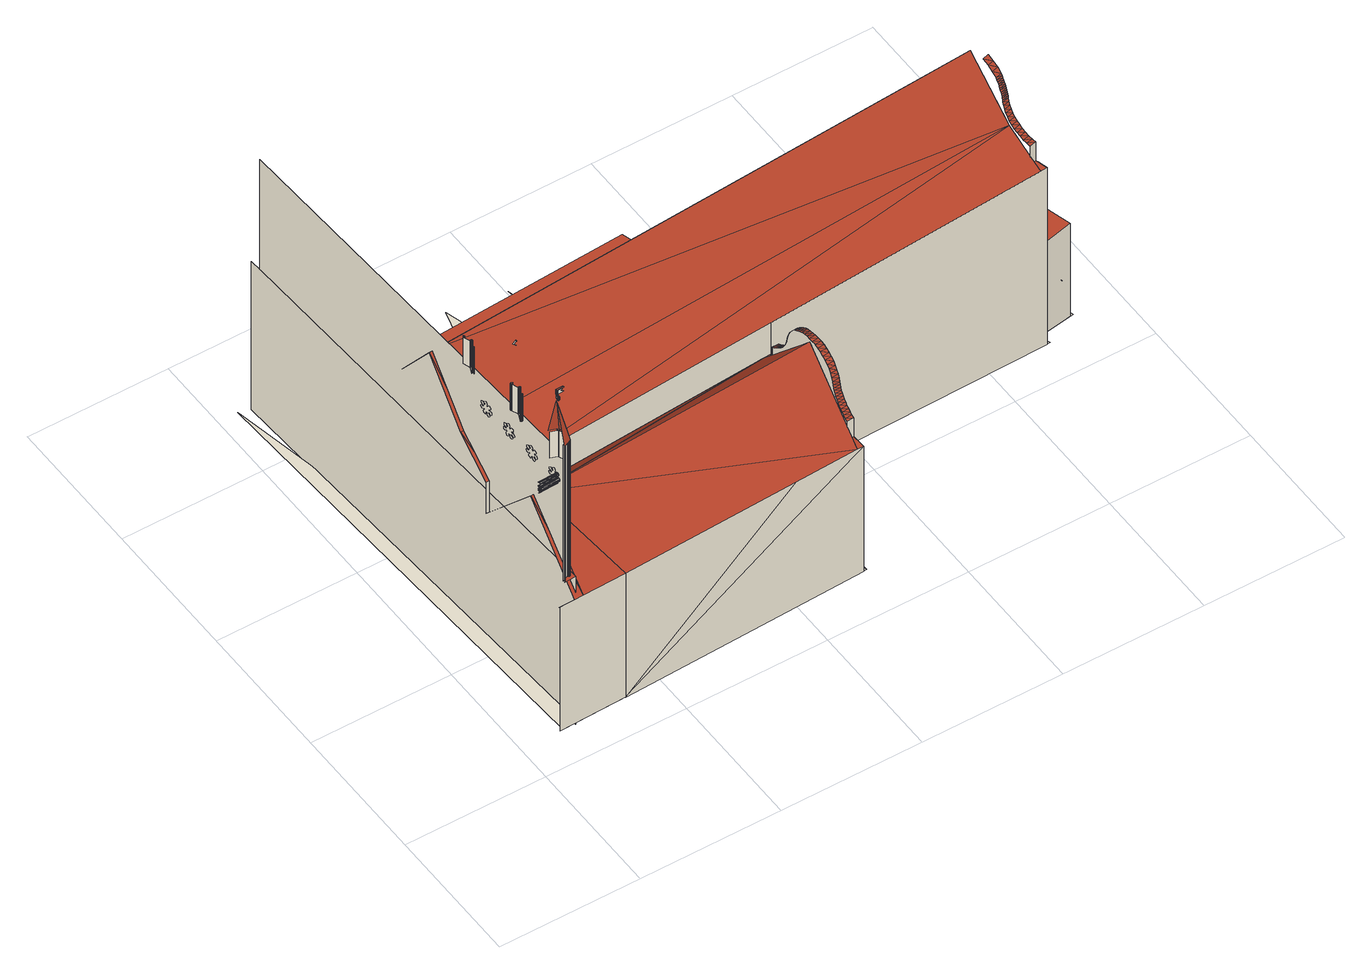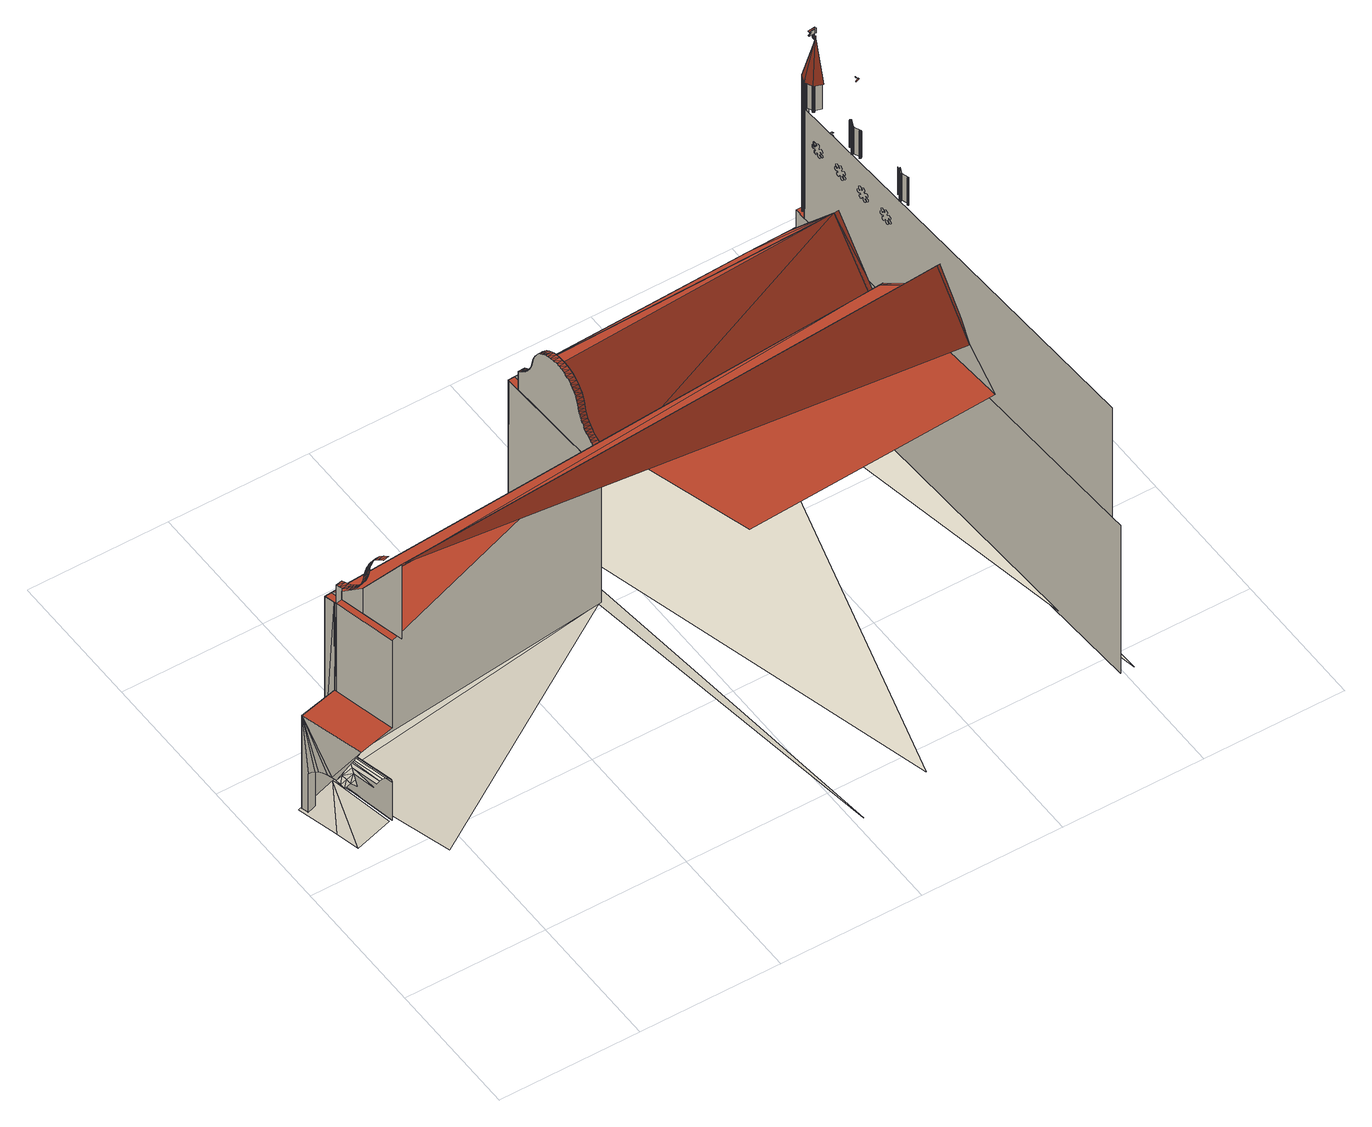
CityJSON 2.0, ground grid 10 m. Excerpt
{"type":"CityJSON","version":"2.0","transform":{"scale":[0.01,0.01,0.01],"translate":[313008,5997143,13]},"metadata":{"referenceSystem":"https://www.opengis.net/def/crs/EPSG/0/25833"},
"CityObjects":{
"building1":{"type":"Building","geometry":[{"type":"MultiSurface","lod":"0","boundaries":[[[0,1,2,3]],[[4,0,3,5]],[[6,4,5,7]],[[8,9,10,11]],[[9,6,7,10]],[[12,13,14,15,16]],[[17,18,19,20]],[[21,22,23,24]],[[25,17,20,26]],[[22,27,28,23]],[[27,25,26,28]],[[19,29,30,31]],[[32,33,34,35]],[[36,24,37,33]],[[38,39,40,41]],[[42,43,44,45,46,47,48,49,50,51,52,53,54,55,56]],[[41,40,57,58]],[[20,19,31,59]],[[60,61,62,63]],[[35,34,64,65]],[[24,23,66,37]],[[31,30,38,67]],[[65,64,68,69]],[[69,68,70,71]],[[26,20,59,72]],[[23,28,73,66]],[[33,37,74,34]],[[28,26,72,73]],[[75,76,77,78]],[[67,38,41,79]],[[59,31,67,80]],[[81,82,83,84]],[[34,74,85,64]],[[37,66,86,74]],[[79,41,58,87]],[[87,58,82,81]],[[70,88,76,75]],[[89,84,90,91]],[[64,85,92,68]],[[72,59,80,93]],[[76,94,95,77]],[[68,92,88,70]],[[66,73,96,86]],[[73,72,93,96]],[[80,67,79,97]],[[98,89,91,99]],[[74,86,100,85]],[[101,81,84,89]],[[94,102,103,95]],[[102,98,99,103]],[[97,79,87,104]],[[88,105,94,76]],[[106,107,108,109,42,56]],[[104,87,81,101]],[[93,80,97,110]],[[85,100,111,92]],[[86,96,112,100]],[[92,111,105,88]],[[96,93,110,112]],[[113,101,89,98]],[[105,114,102,94]],[[110,97,104,115]],[[114,113,98,102]],[[115,104,101,113]],[[100,112,116,111]],[[43,117,118,119,120,44]],[[111,116,114,105]],[[121,122,123,15,124]],[[112,110,115,116]],[[116,115,113,114]],[[125,126,127,128,129]],[[130,131,132,133]],[[109,108,134,135]],[[13,136,137,15,14]],[[126,138,135,134,127]],[[118,117,139,140]],[[139,141,125,129,140]],[[142,143,144,145]],[[146,142,145,147]],[[148,149,150,151]],[[152,148,151,153]],[[136,121,124,15,137]],[[149,154,155,150]],[[143,156,157,144]],[[158,146,147,159]],[[160,152,153,161]],[[154,162,163,155]],[[156,164,165,157]],[[166,160,161,167]],[[168,158,159,169]],[[162,170,171,163]],[[172,166,167,173]],[[174,175,176,177,178,179,180,181,182,183,184,185,186,187,188,62,189,190,191,192,193,194,195,196,197,198,199,200,201,202,203,204,169,159,147,145,144,157,165,62,61,205,206,207,11,10,7,5,3,2,208,209]],[[170,210,211,171]],[[164,63,62,165]],[[212,168,169,204]],[[213,214,215,216]],[[217,213,216,218]],[[214,219,220,215]],[[221,172,173,222]],[[210,223,224,211]],[[225,217,218,226]],[[219,227,228,220]],[[63,229,189,62]],[[223,230,231,224]],[[232,221,222,233]],[[234,225,226,235]],[[227,236,237,228]],[[238,212,204,203]],[[230,239,240,231]],[[241,232,233,242]],[[243,244,245,246]],[[247,243,246,248]],[[249,234,235,250]],[[251,241,242,252]],[[244,253,254,245]],[[255,256,257,258]],[[236,259,260,237]],[[239,261,262,240]],[[263,247,248,264]],[[253,265,266,254]],[[229,267,190,189]],[[268,251,252,269]],[[270,249,250,271]],[[272,263,264,273]],[[274,238,203,202]],[[261,275,276,262]],[[259,277,278,260]],[[265,279,280,266]],[[281,268,269,282]],[[283,270,271,284]],[[201,200,199,198,197,196,195,194,193,192,191,190,189,62,165,157,144,145,147,159,169,204,203,202]],[[138,141,139,135]],[[141,138,126,125]],[[275,285,286,276]],[[287,272,273,288]],[[277,289,290,278]],[[291,283,284,292]],[[279,293,294,280]],[[295,281,282,296]],[[285,297,298,286]],[[267,299,191,190]],[[300,291,292,301]],[[297,300,301,298]],[[302,274,202,201]],[[299,303,192,191]],[[304,302,201,200]],[[303,305,193,192]],[[306,304,200,199]],[[305,307,194,193]],[[308,306,199,198]],[[307,309,195,194]],[[310,308,198,197]],[[309,311,196,195]],[[311,310,197,196]],[[42,109,135,139,117,43]],[[63,62,188,312,313]],[[314,315,316,317]],[[318,314,317,319]],[[315,320,321,316]],[[255,318,319,256]],[[320,322,323,321]],[[324,255,256,325]],[[322,326,327,323]],[[328,324,325,329]],[[326,330,331,327]],[[332,328,329,333]],[[256,255,313,312]],[[330,334,335,331]],[[336,332,333,337]],[[332,336,338,339,340,341,342,343,344,345,346,347,348,334,330,326,322,320,315,314,318,255,324,328]],[[334,348,349,335]],[[338,336,337,350]],[[351,313,312,188,187]],[[352,351,187,186]],[[313,353,354,312]],[[355,352,186,185]],[[348,347,356,349]],[[339,338,350,357]],[[353,358,359,354]],[[360,355,185,184]],[[347,346,361,356]],[[340,339,357,362]],[[358,363,364,359]],[[365,360,184,183]],[[346,345,366,361]],[[341,340,362,367]],[[363,368,369,364]],[[370,365,183,182]],[[345,344,371,366]],[[342,341,367,372]],[[344,343,373,371]],[[343,342,372,373]],[[368,374,375,369]],[[177,176,188,187,186,185,184,183,182,181,180,179,178]],[[376,370,182,181]],[[377,312,188,176]],[[374,378,379,375]],[[380,376,181,180]],[[378,381,382,383,379]],[[384,380,180,179]],[[381,385,386,382]],[[387,384,179,178]],[[385,388,389,386]],[[390,387,178,177]],[[388,391,392,389]],[[393,390,177,176,377]],[[391,394,395,392]],[[394,393,377,395]],[[396,397,131,130,133,398,399]],[[131,400,130]],[[211,224,231,240,262,276,286,298,301,292,284,271,250,235,226,218,216,215,220,228,237,260,278,290,401,402,403,404,405,406,407,408,409,410,411,412,413,414,415,416,417,418,419,420,421,422,423,424,425,426,427,428,429,430,431,432,433,434,435,436,437,438,439,440,441,442,443,444,445,446,447,448,449,450,451,452,453,454,455,456,457,458,459,460,461,462,463,464,465,466,467,468,469,470,471,472,473,474,475,476,477,478,479,480,481,482,483,484,485,486,487,488,489,490,491,492,493,494,495,496,497,498,499,500,501,502,503,504,505,506,507,508,509,510,511,512,513,514,288,273,264,248,246,245,254,266,280,294,515,516,517,518,296,282,269,252,242,233,222,173,167,161,153,151,150,155,163,171]],[[400,131,519]],[[520,521,522,523]],[[521,524,525,522]],[[526,520,523,527]],[[524,528,529,525]],[[530,526,527,531]],[[528,532,533,529]],[[534,530,531,535]],[[532,536,537,533]],[[538,534,535,539]],[[536,540,541,537]],[[542,538,539,543]],[[540,544,545,541]],[[546,547,548,549,550,551,552,553,554,555,556,545,541,537,533,529,525,522,523,527,531,535,539,543]],[[557,542,543,546]],[[544,558,556,545]],[[559,557,546,547]],[[558,560,555,556]],[[561,562,563,564]],[[562,561,565,566]],[[567,559,547,548]],[[560,568,554,555]],[[569,567,548,549]],[[568,570,553,554]],[[571,569,549,550]],[[570,572,552,553]],[[573,571,550,551]],[[572,573,551,552]],[[574,575,564,563,576,577]],[[536,537,578,579]],[[580,581,582,583,584,585,586,587,588,589,590,591,592,593,594,595,596,597,598,599,600,601,602,603,604,605,606,607,608,609,610,611,612,613,614,615,616,617,618,619,620,621,622,623,624,625,626,627,628,629,630,631,632,633,634,635,636,637,638,639,640,641,642,643,644,645,646,647,648,649,650,651,652,653,654,655,656,657,658,659,660,661,662,663,664,665,666,667,668,669,670,671,672,673,674,675,676,677,678,679,680,681,682,683,684,685,686,687,688,689,690,691,692,693,694,695,696,697,698,699,700,701,702,703,704,705,706,707,708,709,710,711,712,713,714,715,716,717,718,719,720,721,722,723,724,725,726,727,728,729,730,731,732,733,734,735,736,737,738,739,740,741,742,743,744,745,746,747]],[[748,131,519]],[[749,750,751,752]],[[750,753,754,751]],[[755,749,752,756]],[[753,757,758,754]],[[759,755,756,760]],[[757,761,762,758]],[[763,759,760,764]],[[756,755,579,578]],[[761,765,766,762]],[[767,763,764,768]],[[765,769,770,766]],[[771,772,773,774]],[[772,579,578,773]],[[775,771,774,776]],[[579,777,778,578]],[[779,767,768,780]],[[781,775,776,782]],[[769,783,784,770]],[[777,785,786,778]],[[768,780,787,788,789,790,791,792,793,794,795,796,797,784,770,766,762,758,754,751,752,756,760,764]],[[767,779,798,799,800,801,802,803,804,805,806,807,808,783,769,765,761,757,753,750,749,755,759,763]],[[809,781,782,810]],[[798,779,780,787]],[[785,811,812,786]],[[783,808,797,784]],[[813,809,810,814]],[[799,798,787,788]],[[811,815,816,812]],[[808,807,796,797]],[[817,813,814,818]],[[800,799,788,789]],[[815,819,820,816]],[[807,806,795,796]],[[814,818,821,822,823,824,825,826,827,828,829,830,831,832,820,816,812,786,778,578,773,774,776,782,810]],[[801,800,789,790]],[[833,817,818,821]],[[806,805,794,795]],[[819,834,832,820]],[[802,801,790,791]],[[805,804,793,794]],[[803,802,791,792]],[[804,803,792,793]],[[835,833,821,822]],[[834,836,830,831,832]],[[837,835,822,823]],[[836,838,829,830]],[[839,837,823,824]],[[838,840,828,829]],[[841,839,824,825]],[[840,842,827,828]],[[843,841,825,826]],[[842,843,826,827]],[[519,844,400]],[[397,519,131]],[[845,846,847,848,849,850,851,852,853,854,855,856,857,858,859,860,861,862,863,864,865,866,867,868,869,870,871,872,873,874,875,876,877,878,879,880,881,882,883,884,885,886,887,888,889,890,891,892,893,894,895,896,897,898,899,900,901,902,903,904,905,906,907,908,909,910,911,912,913,914,915,916,917,918,919,920,921,922,923,924,925,926,927,928,929,930,931,932,933,934,935,936,937,938,939,940,941,942,943,944,945,946,947,948,949,950,951,952,953,954,955,956,957,958,959,960,961,962,963,964,965,966,967,968,969,970,971,972,973,974,975,976,977,978,979,980,981,982,983,984,985,986,987,988,989,990,991,992,993,994,995,996,997,998,999,1000,1001,1002,1003,1004,1005,1006,1007,1008,1009,1010,1011,1012]],[[844,519,748]],[[1013,1014,1015,1016]],[[1017,1013,1016,1018]],[[1019,1017,1018,1020]],[[1021,1022,1023,1024]],[[1025,1019,1020,1026]],[[1022,1025,1026,1023]],[[1027,844,748,1028]],[[1029,1030,1031,1032,1033,1034,1035,1036,1037,1038,1039,1040,1041,1042,1043,1044,1045,1046,1047,1048,1049,1050,1051,1052,1053,1054,1055,1056,1057,1058,1059,1060,1061,1062,1063,1064,1065,1066,1067,1068,1069,1070,1071,1072,1073,1074,1075,1076,1077,1078,1079,1080,1081,1082,1083,1084,1085,1086,1087,1088,1089,1090,1091,1092,1093,1094,1095,1096,1097,1098,1099,1100,1101,1102,1103,1104,1105,1106,1107,1108,1109,1110,1111,1112,1113,1114,1115,1116,1117,1118,1119,1120,1121,1122,1123,1124,1125,1126,1127,1128,1129,1130,1131,1132,1133,1134,1135,1136,1137,1138,1139,1140,1141,1142,1143,1144,1145,1146,1147,1148,1149,1150,1151,1152,1153,1154,1155,1156,1157,1158,1159,1160,1161,1162,1163,1164,1165,1166,1167,1168,1169,1170,1171,1172,1173,1174,1175,1176,1177,1178,1179,1180,1181,1182,1183,1184,1185,1186,1187,1188,1189,1190,1191,1192,1193,1194,1195,1196]],[[1197,1198,1199,1200]],[[1028,1201,1027]],[[1202,1203,1200,1199]],[[1204,1205,1206,1207]],[[1205,1200,1199,1206]],[[1208,1204,1207,1209]],[[1200,1210,1211,1199]],[[1212,1208,1209,1213]],[[1210,1214,1215,1211]],[[1216,1212,1213,1217]],[[1218,1219,1220,1221]],[[1214,1222,1223,1215]],[[1224,1216,1217,1225]],[[1226,1218,1221,1227]],[[1222,1228,1229,1223]],[[1230,1224,1225,1231,1232]],[[1233,1226,1227,1234]],[[1228,1235,1236,1229]],[[1237,1238,1239,1240]],[[1225,1231,1232,1241,1242,1243,1244,1245,1246,1247,1248,1249,1250,1251,1252,1236,1229,1223,1215,1211,1199,1206,1207,1209,1213,1217]],[[1253,1233,1234,1254]],[[1255,1230,1232,1241]],[[1238,1256,1257,1239]],[[1235,1258,1252,1236]],[[1259,1253,1254,1260]],[[1256,1261,1262,1257]],[[1263,1259,1260,1264]],[[1261,1263,1264,1262]],[[1265,1255,1241,1242]],[[1258,1266,1250,1251,1252]],[[1267,1265,1242,1243]],[[1266,1268,1249,1250]],[[1269,1267,1243,1244]],[[1268,1270,1248,1249]],[[1271,1269,1244,1245]],[[1270,1272,1247,1248]],[[1273,1271,1245,1246]],[[1272,1273,1246,1247]],[[1201,1028,1274]],[[1275,1201,1274]],[[1276,1277,1278]],[[1275,1274,1279]],[[1280,1281,1282,1283,1284,176,175]],[[1028,1274,1279,1285,1286]],[[176,1284,1287,1283,1288,377]],[[1285,1275,1279]],[[397,396,1289]],[[519,1290,1291,748]],[[519,397,1292]],[[1293,1286,1028,1294,1295,1296]],[[1295,1294,1028,748,1291,1290,1297]],[[1298,396,1299,1300]],[[397,1292,1289]],[[1028,1301,1302,1274]],[[1290,1291,748,131,397,1289,1292,1303,1304,1305]],[[1301,1279,1274,1302]],[[1306,1285,1279,1307]],[[1289,396,1298,1292]],[[1308,1276,1309]],[[519,1292,1310,1311]],[[1290,519,1311,1312]],[[519,1290,1305,1304,1303,1292]],[[1310,1292,1303]],[[1313,1303,1292,1298]],[[1314,1315,1316]],[[1314,1316,1310,1303,1313]],[[1317,1318,1315]],[[1319,1320,1318]],[[1321,1322,1320]],[[1323,1324,1322]],[[1317,1315,1314]],[[1325,1326,1324]],[[1319,1318,1317]],[[1327,1328,1326]],[[1321,1320,1319]],[[1329,1330,1328]],[[1331,1332,1330]],[[1323,1322,1321]],[[1333,1334,1332]],[[1303,1310,1311,1304]],[[1335,1336,1334]],[[1325,1324,1323]],[[1337,1338,1336]],[[1339,1340,1338]],[[1327,1326,1325]],[[1341,1342,1340]],[[1343,1344,1342]],[[1329,1328,1327]],[[1331,1330,1329]],[[1345,1346,1344]],[[1333,1332,1331]],[[1335,1334,1333]],[[1347,1348,1346]],[[1337,1336,1335]],[[1339,1338,1337]],[[1341,1340,1339]],[[1349,1350,1348]],[[1343,1342,1341]],[[1345,1344,1343]],[[1351,1352,1350]],[[1347,1346,1345]],[[1353,1354,1352]],[[1349,1348,1347]],[[1351,1350,1349]],[[1355,1356,1354]],[[1353,1352,1351]],[[1357,1358,1356]],[[1359,1312,1311,1310,1316,1315,1318,1320,1322,1324,1326,1328,1330,1332,1334,1336,1338,1340,1342,1344,1346,1348,1350,1352,1354,1356,1358,1360,1361,1362,1363,1364,1365,1366,1367,1368,1369,1370,1371,1372,1373,1374,1375,1376,1377,1378,1379,1380,1381,1382,1383,1384,1385]],[[1355,1354,1353]],[[1386,1360,1358]],[[1357,1356,1355]],[[1387,1362,1361,1360]],[[1386,1358,1357]],[[1313,1388,1305,1304,1303]],[[1389,1363,1362]],[[1387,1360,1386]],[[1390,1364,1363]],[[1389,1362,1387]],[[1391,1365,1364]],[[1390,1363,1389]],[[1392,1366,1365]],[[1391,1364,1390]],[[1393,1367,1366]],[[1298,1300,1394,1297,1388,1313]],[[1395,1396,1397,1398,1399,1400,1401,1402,1403,1393,1392,1391,1390,1389,1387,1386,1357,1355,1353,1351,1349,1347,1345,1343,1341,1339,1337,1335,1333,1331,1329,1327,1325,1323,1321,1319,1317,1314,1313,1388,1404,1405,1406,1407,1408,1409,1410,1411,1412,1413,1414]],[[1304,1311,1312,1305]],[[1392,1365,1391]],[[1403,1368,1367]],[[1402,1369,1368]],[[1393,1366,1392]],[[1401,1370,1369]],[[1403,1367,1393]],[[1400,1371,1370]],[[1402,1368,1403]],[[1399,1372,1371]],[[1398,1373,1372]],[[1401,1369,1402]],[[1397,1374,1373]],[[1396,1375,1374]],[[1395,1376,1375]],[[1400,1370,1401]],[[1414,1377,1376]],[[1413,1378,1377]],[[1399,1371,1400]],[[1412,1379,1378]],[[1398,1372,1399]],[[1411,1380,1379]],[[1397,1373,1398]],[[1396,1374,1397]],[[1395,1375,1396]],[[1410,1381,1380]],[[1414,1376,1395]],[[1409,1382,1381]],[[1413,1377,1414]],[[1412,1378,1413]],[[1408,1383,1382]],[[1411,1379,1412]],[[1407,1384,1383]],[[1410,1380,1411]],[[1290,1312,1305]],[[1406,1385,1384]],[[1409,1381,1410]],[[1408,1382,1409]],[[1407,1383,1408]],[[1359,1404,1388,1305,1312]],[[1385,1405,1404,1359]],[[1406,1384,1407]],[[1405,1385,1406]],[[1297,1290,1305,1388]],[[1415,1308,1416]],[[1279,1301,1306,1307]],[[1301,1028,1294,1295,1417,1418]],[[1297,1394,1419,1420,1421,1422,1417,1295]],[[1423,1415,1424]],[[1425,1415,1423]],[[1295,1417,1426,1427,1428]],[[1418,1417,1426]],[[1427,1426,1418,1301]],[[1429,1430,1431]],[[1432,1433,1430]],[[1301,1306,1434,1428,1427]],[[1429,1431,1418,1426,1435]],[[1436,1437,1433]],[[1438,1439,1437]],[[1440,1441,1439]],[[1442,1443,1441]],[[1444,1445,1443]],[[1446,1447,1445]],[[1448,1449,1447]],[[1417,1422,1450,1435,1426]],[[1451,1452,1449]],[[1453,1454,1452]],[[1455,1456,1454]],[[1457,1458,1456]],[[1459,1460,1458]],[[1461,1462,1460]],[[1463,1464,1462]],[[1465,1466,1464]],[[1467,1468,1466]],[[1469,1470,1468]],[[1471,1472,1470]],[[1473,1474,1472]],[[1475,1476,1474]],[[1435,1477,1428,1427,1426]],[[1478,1479,1476]],[[1480,1481,1479]],[[1482,1483,1481]],[[1432,1430,1429]],[[1484,1485,1483]],[[1436,1433,1432]],[[1486,1487,1485]],[[1438,1437,1436]],[[1440,1439,1438]],[[1442,1441,1440]],[[1444,1443,1442]],[[1446,1445,1444]],[[1448,1447,1446]],[[1451,1449,1448]],[[1453,1452,1451]],[[1455,1454,1453]],[[1457,1456,1455]],[[1459,1458,1457]],[[1461,1460,1459]],[[1463,1462,1461]],[[1488,1489,1490,1491]],[[1465,1464,1463]],[[1420,1419,1492,1489]],[[1467,1466,1465]],[[1469,1468,1467]],[[1488,1493,1494,1489]],[[1471,1470,1469]],[[1473,1472,1471]],[[1475,1474,1473]],[[1490,1495,1496,1497]],[[1494,1493,1498,1420,1489]],[[1478,1476,1475]],[[1480,1479,1478]],[[1491,1490,1497,1499]],[[1500,1493,1488]],[[1482,1481,1480]],[[1501,1450,1500]],[[1498,1450,1422,1421]],[[1501,1500,1488]],[[1498,1493,1500]],[[1450,1501,1435]],[[1498,1500,1450]],[[1420,1498,1421]],[[1484,1483,1482]],[[1486,1485,1484]],[[1502,1487,1486]],[[1503,1496,1495]],[[1501,1504,1477,1435]],[[1499,1497,1496,1503,1505]],[[1505,1506,1507,1499]],[[1506,1508,1509,1507]],[[1508,1510,1511,1509]],[[1512,1513,1511,1510]],[[1513,1512,1514,1515]],[[1497,1496,1516,1517,1518,1488,1491,1499]],[[1519,1515,1514]],[[1519,1520,1521,1515]],[[1521,1520,1522]],[[1501,1488,1518,1523,1504]],[[1524,1525,1423]],[[1526,1527,1522,1520]],[[1528,1529,1520,1519]],[[1526,1530,1527]],[[1530,1526,1531]],[[1529,1532,1533]],[[1534,1520,1529,1535]],[[1520,1536,1537,1526]],[[1531,1538,1530]],[[1538,1531,1539]],[[1536,1531,1526,1537]],[[1533,1534,1535,1529]],[[1536,1520,1540,1541]],[[1520,1534,1541,1540]],[[1531,1542,1539]],[[1543,1538,1539]],[[1544,1533,1545]],[[1542,1531,1546,1547]],[[1531,1536,1547,1546]],[[1538,1543,1548]],[[1534,1533,1549,1550]],[[1533,1544,1550,1549]],[[1551,1423,1552]],[[1552,1423,1525]],[[1543,1539,1542]],[[1543,1553,1548]],[[1554,1544,1545]],[[1553,1555,1556]],[[1553,1557,1555]],[[1553,1543,1557]],[[1555,1558,1516,1559,1556]],[[1557,1560,1555]],[[1543,1561,1557]],[[1542,1562,1543]],[[1547,1563,1542]],[[1564,1565,1566,1558,1555]],[[1536,1567,1547]],[[1541,1568,1536]],[[1534,1569,1541]],[[1550,1570,1534]],[[1544,1571,1550]],[[1555,1560,1564]],[[1557,1561,1560]],[[1543,1562,1561]],[[1542,1563,1562]],[[1547,1567,1563]],[[1536,1568,1567]],[[1541,1569,1568]],[[1534,1570,1569]],[[1550,1571,1570]],[[1518,1517,1565,1564]],[[1564,1560,1561,1518]],[[1562,1518,1561]],[[1518,1562,1563,1567]],[[1518,1567,1568]],[[1518,1568,1523]],[[1569,1523,1568]]],"semantics":{"surfaces":[{"type":"WallSurface"},{"type":"RoofSurface"},{"type":"GroundSurface"}],"values":[0,0,0,0,0,1,0,1,0,1,0,0,1,1,0,1,0,0,0,1,1,0,1,1,0,1,1,0,1,0,0,0,1,1,0,0,1,0,1,0,1,1,1,0,0,0,1,0,1,0,0,1,1,0,0,1,1,1,0,0,1,0,0,0,1,0,1,1,0,0,2,2,2,1,0,2,0,0,0,0,1,1,0,0,0,1,0,0,1,0,0,1,1,0,0,0,0,1,0,1,0,1,0,0,0,1,1,0,0,0,1,0,1,1,1,0,0,0,0,1,0,0,1,1,1,0,0,0,0,1,1,1,0,1,0,1,0,1,0,1,0,0,1,0,0,0,0,0,0,0,0,0,0,0,0,0,0,0,0,0,0,0,0,0,0,0,0,0,0,0,1,0,0,0,0,0,0,0,0,0,0,0,0,0,0,0,0,0,0,0,0,0,0,0,1,0,0,0,0,0,0,0,0,0,0,0,0,0,0,0,1,0,1,0,0,0,0,0,0,0,0,0,0,0,0,1,0,0,0,0,0,1,0,0,0,0,0,0,0,0,0,0,0,0,0,0,0,0,0,0,0,0,0,0,0,0,0,0,0,0,0,0,0,1,1,0,0,0,0,0,0,0,0,0,0,0,0,1,0,0,0,0,0,0,0,0,0,0,0,0,0,0,0,0,0,0,1,1,0,1,0,0,0,0,0,0,0,0,0,1,0,0,0,0,0,0,0,0,0,0,0,0,0,0,0,0,0,1,0,0,0,0,0,0,0,0,0,0,0,0,0,0,0,0,0,0,1,1,0,1,0,0,0,1,0,1,1,1,0,0,1,1,1,1,1,0,0,1,1,0,0,1,1,0,1,1,1,1,1,1,1,1,1,1,1,1,1,0,1,1,1,1,1,1,1,1,1,1,1,1,1,1,1,1,1,1,1,1,1,1,1,1,1,1,1,0,1,1,1,1,1,1,1,1,1,1,1,1,1,1,1,0,0,0,1,1,1,1,1,1,1,1,1,1,1,1,1,1,1,1,1,1,1,1,1,1,1,1,1,1,1,1,1,1,1,1,1,0,1,1,1,1,0,1,1,1,1,0,1,1,0,0,0,1,0,0,1,1,0,0,1,1,1,1,1,1,1,1,1,1,1,1,1,1,1,1,1,1,1,1,1,1,1,1,1,1,1,1,1,1,1,1,1,1,1,1,1,1,1,1,1,1,0,1,0,1,1,0,1,1,1,0,0,1,1,0,1,1,0,1,1,0,0,0,0,1,1,1,0,0,0,0,0,0,0,0,0,0,0,0,1,0,0,0,0,0,0,0,0,0,0,0,0,0,0,0,0,0,0,0,0,0,0,0,0,0,0,0,0,0,0,0,0,0,0,0,0,0,0,0,0,0,0,0,0,0,0,0,0,0,0,0,0,0,0,0,0,0]}}]}
},
"vertices":[
[206,100,2642],[205,99,2642],[205,99,1480],[206,100,1480],[207,102,2642],[207,102,1480],[207,104,2642],[207,104,1480],[206,108,2642],[207,106,2642],[207,106,1480],[206,108,1480],[201,96,2642],[258,123,2642],[200,175,2943],[196,179,2962],[197,174,2943],[205,162,2977],[204,165,2972],[207,167,2972],[209,165,2977],[204,164,2997],[205,162,2992],[209,165,2992],[208,167,2997],[206,161,2982],[210,164,2982],[206,161,2987],[210,164,2987],[204,170,2969],[206,172,2969],[210,170,2972],[204,174,3003],[207,172,3000],[209,175,3000],[205,176,3003],[205,169,3000],[210,170,2997],[208,175,2969],[203,176,2966],[204,178,2966],[208,178,2969],[247,176,3057],[246,186,3057],[196,184,3057],[197,183,3057],[199,183,3057],[200,182,3057],[201,181,3057],[201,180,3057],[201,179,3057],[201,178,3057],[201,176,3057],[200,175,3057],[199,174,3057],[198,174,3057],[197,174,3057],[203,180,2966],[208,181,2969],[212,169,2977],[200,111,2642],[200,111,1480],[247,133,1480],[247,133,2642],[209,178,3000],[205,178,3003],[212,169,2992],[211,174,2972],[209,182,3000],[205,181,3003],[208,185,3000],[204,183,3003],[213,168,2982],[213,168,2987],[212,174,2997],[206,188,3000],[208,190,2997],[205,193,2997],[203,190,3000],[212,178,2972],[214,173,2977],[210,186,2972],[207,184,2969],[205,187,2969],[208,189,2972],[213,178,2997],[215,173,2992],[211,182,2972],[211,186,2997],[210,191,2977],[204,192,2972],[206,194,2977],[212,182,2997],[215,173,2982],[210,192,2992],[206,195,2992],[216,173,2987],[215,178,2977],[211,192,2982],[207,195,2982],[215,178,2992],[212,187,2977],[211,192,2987],[207,196,2987],[214,183,2977],[213,188,2992],[197,174,3017],[202,174,3017],[202,174,3052],[247,176,3052],[216,178,2982],[215,183,2992],[216,178,2987],[214,188,2982],[214,188,2987],[216,183,2982],[216,183,2987],[246,186,3052],[201,184,3052],[201,184,3017],[196,184,3017],[252,240,2642],[192,262,2642],[196,184,2943],[200,182,2943],[246,184,3017],[247,178,3017],[202,176,3017],[201,179,3017],[201,182,3017],[259,81,1311],[323,83,1311],[150,78,1311],[196,79,1311],[202,176,3052],[247,178,3052],[279,183,2642],[201,179,2943],[227,177,3035],[246,184,3052],[201,182,3052],[226,183,3035],[245,126,2642],[245,128,2642],[245,128,1480],[245,126,1480],[246,125,2642],[246,125,1480],[140,251,2163],[140,251,2168],[274,258,2168],[274,258,2163],[140,252,2159],[274,259,2159],[140,252,2172],[274,259,2172],[245,130,2642],[245,130,1480],[247,123,2642],[247,123,1480],[140,255,2156],[274,261,2156],[140,255,2175],[274,262,2175],[246,132,2642],[246,132,1480],[139,258,2153],[274,265,2153],[249,122,2642],[249,122,1480],[139,259,2178],[274,265,2178],[139,262,2152],[274,269,2152],[201,97,1480],[282,101,1480],[278,183,1480],[278,181,1480],[278,179,1480],[277,178,1480],[275,176,1480],[273,176,1480],[272,175,1480],[270,175,1480],[268,176,1480],[267,177,1480],[265,179,1480],[265,180,1480],[264,182,1480],[248,134,1480],[250,135,1480],[252,135,1480],[254,135,1480],[255,134,1480],[257,133,1480],[258,132,1480],[259,130,1480],[259,129,1480],[259,127,1480],[258,125,1480],[257,124,1480],[256,122,1480],[254,122,1480],[252,121,1480],[251,121,1480],[202,111,1480],[203,110,1480],[205,109,1480],[204,98,1480],[202,97,1480],[139,263,2179],[274,269,2179],[251,121,2642],[139,263,2198],[139,263,2203],[274,270,2203],[274,270,2198],[139,264,2194],[274,271,2194],[139,265,2207],[274,271,2207],[139,266,2152],[274,273,2152],[139,267,2179],[274,274,2179],[139,267,2191],[274,274,2191],[139,267,2210],[274,274,2210],[248,134,2642],[139,269,2176],[274,275,2176],[139,270,2153],[273,277,2153],[139,270,2188],[273,277,2188],[139,271,2213],[273,277,2213],[252,121,2642],[139,271,2174],[273,278,2174],[139,271,2156],[273,278,2156],[139,271,2133],[139,272,2137],[273,278,2137],[273,278,2133],[139,272,2129],[273,279,2129],[139,274,2190],[273,280,2190],[139,274,2159],[273,280,2159],[139,273,2141],[273,280,2141],[242,229,2642],[242,229,2417],[193,246,2417],[193,246,2642],[139,275,2214],[273,282,2214],[139,275,2173],[273,282,2173],[139,275,2125],[273,281,2125],[138,276,2144],[273,283,2144],[250,135,2642],[138,277,2161],[273,283,2161],[138,277,2189],[273,284,2189],[138,278,2122],[273,284,2122],[254,122,2642],[138,278,2174],[273,285,2174],[138,279,2214],[273,286,2214],[138,279,2144],[273,286,2144],[138,280,2161],[273,287,2161],[138,280,2188],[273,287,2188],[138,281,2176],[273,288,2176],[138,282,2121],[273,288,2121],[138,283,2212],[273,290,2212],[138,282,2185],[273,289,2185],[138,283,2145],[273,290,2145],[138,283,2160],[273,290,2160],[138,283,2179],[273,290,2179],[252,135,2642],[138,283,2182],[273,290,2182],[256,122,2642],[254,135,2642],[257,124,2642],[255,134,2642],[258,125,2642],[257,133,2642],[259,127,2642],[258,132,2642],[259,129,2642],[259,130,2642],[264,182,2417],[264,182,2642],[240,232,2642],[240,234,2642],[240,234,2417],[240,232,2417],[241,230,2642],[241,230,2417],[240,236,2642],[240,236,2417],[241,237,2642],[241,237,2417],[243,228,2642],[243,228,2417],[241,239,2642],[241,239,2417],[245,227,2642],[245,227,2417],[243,240,2642],[243,240,2417],[247,227,2642],[247,227,2417],[245,241,2642],[245,241,2417],[249,228,2642],[249,228,2417],[251,228,2642],[252,229,2642],[253,231,2642],[254,233,2642],[254,235,2642],[253,236,2642],[253,238,2642],[251,239,2642],[250,240,2642],[248,241,2642],[246,241,2642],[246,241,2417],[251,228,2417],[265,180,2642],[265,179,2642],[265,184,2642],[265,184,2417],[267,177,2642],[248,241,2417],[252,229,2417],[265,186,2642],[265,186,2417],[268,176,2642],[250,240,2417],[253,231,2417],[266,187,2642],[266,187,2417],[270,175,2642],[251,239,2417],[254,233,2417],[267,188,2642],[267,188,2417],[272,175,2642],[253,238,2417],[254,235,2417],[253,236,2417],[269,189,2642],[269,189,2417],[273,176,2642],[278,183,2417],[271,189,2642],[271,189,2417],[275,176,2642],[273,189,2642],[273,189,2417],[272,189,2417],[277,178,2642],[274,189,2642],[274,189,2417],[278,179,2642],[276,188,2642],[276,188,2417],[278,181,2642],[277,186,2642],[277,186,2417],[278,183,2642],[278,184,2642],[278,184,2417],[630,92,256],[630,92,1311],[155,78,1311],[155,78,256],[240,519,1829],[273,293,2210],[273,296,2206],[273,294,2203],[273,294,2200],[273,296,2196],[273,299,2194],[272,302,2193],[272,305,2194],[272,308,2195],[272,310,2198],[272,311,2201],[272,310,2205],[272,308,2208],[272,305,2209],[272,305,2214],[272,306,2218],[272,309,2221],[272,312,2224],[272,316,2226],[271,320,2226],[271,325,2224],[271,328,2222],[271,331,2219],[271,332,2215],[271,332,2210],[271,331,2206],[271,328,2205],[271,325,2203],[271,323,2200],[271,323,2197],[271,324,2193],[271,327,2191],[271,330,2189],[271,333,2190],[271,336,2191],[271,339,2194],[270,340,2197],[270,339,2200],[270,343,2203],[270,347,2204],[270,351,2205],[270,355,2203],[269,359,2201],[269,361,2198],[269,363,2194],[269,363,2189],[269,362,2185],[269,359,2182],[270,356,2179],[270,352,2178],[270,349,2180],[270,346,2181],[270,342,2180],[270,339,2178],[271,338,2175],[271,337,2172],[271,338,2168],[270,340,2166],[270,343,2164],[270,347,2164],[270,350,2165],[270,352,2167],[270,357,2168],[269,360,2166],[269,364,2164],[269,366,2160],[269,367,2156],[269,366,2152],[269,364,2148],[269,361,2146],[270,357,2144],[270,353,2144],[270,349,2146],[270,346,2148],[270,345,2152],[270,343,2154],[270,341,2156],[271,337,2157],[271,334,2156],[271,331,2154],[271,329,2151],[271,329,2148],[271,330,2145],[271,332,2142],[271,335,2140],[271,339,2140],[270,341,2137],[270,342,2133],[270,342,2128],[270,340,2124],[271,338,2121],[271,334,2119],[271,330,2118],[271,325,2118],[271,321,2120],[272,318,2123],[272,316,2126],[272,315,2130],[272,317,2133],[272,319,2136],[272,318,2140],[272,317,2143],[272,314,2145],[272,311,2146],[272,308,2145],[272,305,2144],[272,303,2141],[272,302,2137],[272,303,2134],[272,305,2131],[272,303,2127],[272,300,2124],[273,297,2122],[273,293,2121],[273,292,2147],[273,294,2150],[273,294,2154],[273,292,2157],[294,523,1829],[219,590,2642],[218,591,2642],[218,591,2417],[219,590,2417],[218,593,2642],[218,593,2417],[220,588,2642],[220,588,2417],[218,595,2642],[218,595,2417],[221,587,2642],[221,587,2417],[219,597,2642],[219,597,2417],[223,586,2642],[223,586,2417],[220,598,2642],[220,598,2417],[225,586,2642],[225,586,2417],[222,599,2642],[222,599,2417],[227,586,2642],[227,586,2417],[223,600,2642],[223,600,2417],[228,587,2417],[230,588,2417],[231,589,2417],[232,591,2417],[232,593,2417],[232,595,2417],[231,596,2417],[230,598,2417],[229,599,2417],[227,600,2417],[225,600,2417],[228,587,2642],[225,600,2642],[230,588,2642],[227,600,2642],[203,643,3035],[203,650,3035],[223,649,3052],[223,643,3052],[223,643,3017],[223,649,3017],[231,589,2642],[229,599,2642],[232,591,2642],[230,598,2642],[232,593,2642],[231,596,2642],[232,595,2642],[223,641,3057],[223,641,3052],[223,651,3052],[223,651,3057],[241,646,2417],[241,646,2642],[261,517,2154],[261,516,2157],[262,514,2160],[262,511,2161],[262,507,2161],[262,504,2159],[262,502,2156],[262,501,2153],[262,497,2152],[263,492,2152],[263,488,2153],[263,485,2156],[263,483,2159],[263,481,2163],[263,481,2168],[263,483,2172],[263,485,2175],[263,489,2178],[263,493,2179],[262,497,2179],[262,499,2176],[262,502,2174],[262,505,2173],[262,509,2174],[262,512,2176],[262,513,2179],[262,514,2182],[262,513,2185],[262,511,2188],[262,507,2189],[262,504,2190],[262,501,2188],[262,497,2191],[263,495,2194],[263,494,2198],[263,494,2203],[263,495,2207],[262,498,2210],[262,501,2213],[262,505,2214],[262,509,2214],[262,513,2212],[261,517,2210],[261,519,2206],[261,518,2203],[261,518,2200],[261,520,2196],[261,522,2194],[261,525,2193],[261,529,2194],[261,532,2195],[261,534,2198],[261,535,2201],[261,534,2205],[261,532,2208],[261,529,2209],[261,529,2214],[261,530,2218],[261,532,2221],[260,536,2224],[260,540,2226],[260,544,2226],[260,548,2224],[260,552,2222],[260,554,2219],[260,556,2215],[260,556,2210],[260,554,2206],[260,551,2205],[260,549,2203],[260,547,2200],[260,547,2197],[260,548,2193],[260,550,2191],[260,554,2189],[260,557,2190],[259,560,2191],[259,562,2194],[259,563,2197],[259,563,2200],[259,566,2203],[259,570,2204],[259,575,2205],[258,579,2203],[258,582,2201],[258,585,2198],[258,586,2194],[258,587,2189],[258,585,2185],[258,583,2182],[258,579,2179],[259,575,2178],[259,573,2180],[259,569,2181],[259,566,2180],[259,563,2178],[259,561,2175],[259,561,2172],[259,562,2168],[259,564,2166],[259,567,2164],[259,570,2164],[259,574,2165],[259,576,2167],[258,580,2168],[258,584,2166],[258,587,2164],[258,589,2160],[258,590,2156],[258,590,2152],[258,588,2148],[258,584,2146],[258,580,2144],[259,576,2144],[259,572,2146],[259,569,2148],[259,569,2152],[259,567,2154],[259,564,2156],[259,561,2157],[260,557,2156],[260,555,2154],[260,553,2151],[260,553,2148],[260,554,2145],[260,556,2142],[259,559,2140],[259,562,2140],[259,565,2137],[259,566,2133],[259,566,2128],[259,564,2124],[259,561,2121],[260,558,2119],[260,553,2118],[260,549,2118],[260,545,2120],[260,542,2123],[260,540,2126],[260,539,2130],[260,541,2133],[260,542,2136],[260,542,2140],[260,541,2143],[260,538,2145],[261,535,2146],[261,531,2145],[261,528,2144],[261,526,2141],[261,526,2137],[261,526,2134],[261,528,2131],[261,527,2127],[261,524,2124],[261,521,2122],[261,516,2121],[262,512,2121],[262,508,2122],[262,505,2125],[262,503,2129],[262,502,2133],[262,502,2137],[262,504,2141],[262,507,2144],[262,510,2144],[262,513,2145],[261,516,2147],[261,517,2150],[266,959,1311],[221,696,2642],[220,697,2642],[220,697,2417],[221,696,2417],[220,699,2642],[220,699,2417],[222,694,2642],[222,694,2417],[220,701,2642],[220,701,2417],[223,693,2642],[223,693,2417],[221,703,2642],[221,703,2417],[225,692,2642],[225,692,2417],[222,704,2642],[222,704,2417],[227,692,2642],[227,692,2417],[223,705,2642],[223,705,2417],[242,642,2642],[241,644,2642],[241,644,2417],[242,642,2417],[243,641,2642],[243,641,2417],[241,648,2642],[241,648,2417],[229,692,2642],[229,692,2417],[244,640,2642],[244,640,2417],[225,706,2642],[225,706,2417],[242,649,2642],[242,649,2417],[230,693,2417],[232,694,2417],[233,696,2417],[234,697,2417],[234,699,2417],[234,701,2417],[233,703,2417],[232,704,2417],[230,705,2417],[229,706,2417],[227,706,2417],[230,693,2642],[232,694,2642],[233,696,2642],[234,697,2642],[234,699,2642],[234,701,2642],[233,703,2642],[232,704,2642],[230,705,2642],[229,706,2642],[227,706,2642],[246,639,2642],[246,639,2417],[243,651,2642],[243,651,2417],[248,639,2642],[248,639,2417],[244,652,2642],[244,652,2417],[249,639,2642],[249,639,2417],[246,653,2642],[246,653,2417],[251,640,2417],[253,641,2417],[254,642,2417],[255,644,2417],[255,646,2417],[255,647,2417],[254,649,2417],[253,650,2417],[251,652,2417],[250,652,2417],[249,653,2417],[248,653,2417],[251,640,2642],[248,653,2642],[253,641,2642],[250,652,2642],[254,642,2642],[251,652,2642],[255,644,2642],[253,650,2642],[255,646,2642],[254,649,2642],[255,647,2642],[218,955,1311],[250,741,2154],[250,740,2157],[250,738,2160],[251,734,2161],[251,731,2161],[251,728,2159],[251,726,2156],[251,725,2153],[251,721,2152],[252,716,2152],[252,712,2153],[252,709,2156],[252,706,2159],[252,705,2163],[252,705,2168],[252,707,2172],[252,709,2175],[252,713,2178],[251,717,2179],[251,721,2179],[251,723,2176],[251,726,2174],[251,729,2173],[251,733,2174],[251,735,2176],[250,737,2179],[250,738,2182],[251,737,2185],[251,734,2188],[251,731,2189],[251,728,2190],[251,725,2188],[251,721,2191],[251,719,2194],[251,717,2198],[251,717,2203],[251,719,2207],[251,721,2210],[251,725,2213],[251,729,2214],[251,733,2214],[250,737,2212],[250,741,2210],[250,743,2206],[250,742,2203],[250,742,2200],[250,743,2196],[250,746,2194],[250,749,2193],[250,753,2194],[249,756,2195],[249,758,2198],[249,758,2201],[249,758,2205],[249,756,2208],[250,753,2209],[250,753,2214],[250,754,2218],[249,756,2221],[249,759,2224],[249,763,2226],[249,768,2226],[249,772,2224],[248,775,2222],[248,778,2219],[248,779,2215],[248,779,2210],[248,778,2206],[248,775,2205],[249,772,2203],[249,771,2200],[249,771,2197],[249,772,2193],[249,774,2191],[248,777,2189],[248,781,2190],[248,784,2191],[248,786,2194],[248,787,2197],[248,787,2200],[248,790,2203],[248,794,2204],[247,799,2205],[247,803,2203],[247,806,2201],[247,809,2198],[247,810,2194],[247,810,2189],[247,809,2185],[247,807,2182],[247,803,2179],[247,799,2178],[247,796,2180],[248,793,2181],[248,790,2180],[248,787,2178],[248,785,2175],[248,785,2172],[248,786,2168],[248,788,2166],[248,791,2164],[248,794,2164],[247,797,2165],[247,800,2167],[247,804,2168],[247,808,2166],[247,811,2164],[247,813,2160],[247,814,2156],[247,813,2152],[247,811,2148],[247,808,2146],[247,804,2144],[247,800,2144],[247,796,2146],[248,793,2148],[248,793,2152],[248,791,2154],[248,788,2156],[248,785,2157],[248,781,2156],[248,778,2154],[248,777,2151],[248,776,2148],[248,777,2145],[248,780,2142],[248,783,2140],[248,786,2140],[248,788,2137],[248,790,2133],[248,789,2128],[248,788,2124],[248,785,2121],[248,781,2119],[248,777,2118],[249,773,2118],[249,769,2120],[249,766,2123],[249,764,2126],[249,763,2130],[249,765,2133],[249,766,2136],[249,766,2140],[249,764,2143],[249,762,2145],[249,758,2146],[249,755,2145],[250,752,2144],[250,750,2141],[250,750,2137],[250,750,2134],[250,752,2131],[250,751,2127],[250,748,2124],[250,744,2122],[250,740,2121],[251,736,2121],[251,732,2122],[251,729,2125],[251,726,2129],[251,725,2133],[251,726,2137],[251,728,2141],[251,730,2144],[251,734,2144],[250,737,2145],[250,740,2147],[250,741,2150],[207,1065,2642],[206,1063,2642],[206,1063,2417],[207,1065,2417],[208,1067,2642],[208,1067,2417],[208,1068,2642],[208,1068,2417],[206,1073,2642],[207,1072,2642],[207,1072,2417],[206,1073,2417],[208,1070,2642],[208,1070,2417],[218,955,1577],[266,959,1577],[237,1009,2175],[237,1008,2172],[237,1009,2168],[237,1011,2166],[236,1014,2164],[236,1018,2164],[236,1021,2165],[236,1024,2167],[236,1028,2168],[236,1032,2166],[235,1035,2164],[235,1037,2160],[235,1038,2156],[235,1037,2152],[235,1035,2148],[236,1032,2146],[236,1028,2144],[236,1024,2144],[236,1020,2146],[236,1017,2148],[236,1016,2152],[236,1014,2154],[237,1012,2156],[237,1008,2157],[237,1005,2156],[237,1002,2154],[237,1000,2151],[237,1000,2148],[237,1001,2145],[237,1003,2142],[237,1007,2140],[237,1010,2140],[237,1012,2137],[236,1013,2133],[237,1013,2128],[237,1011,2124],[237,1009,2121],[237,1005,2119],[237,1001,2118],[237,997,2118],[238,993,2120],[238,989,2123],[238,987,2126],[238,986,2130],[238,989,2133],[238,990,2136],[238,990,2140],[238,988,2143],[238,986,2145],[238,982,2146],[238,979,2145],[238,976,2144],[239,974,2141],[239,973,2137],[239,974,2134],[238,976,2131],[239,974,2127],[239,972,2124],[239,968,2122],[239,964,2121],[239,960,2121],[239,956,2122],[240,952,2125],[240,950,2129],[240,949,2133],[240,950,2137],[240,951,2141],[240,954,2144],[239,957,2144],[239,961,2145],[239,963,2147],[239,965,2150],[239,965,2154],[239,964,2157],[239,961,2160],[239,958,2161],[240,955,2161],[240,952,2159],[240,949,2156],[240,948,2153],[240,944,2152],[240,940,2152],[240,936,2153],[241,933,2156],[241,930,2159],[241,929,2163],[241,929,2168],[241,930,2172],[241,933,2175],[240,937,2178],[240,941,2179],[240,945,2179],[240,947,2176],[240,950,2174],[240,953,2173],[239,956,2174],[239,959,2176],[239,961,2179],[239,961,2182],[239,960,2185],[239,958,2188],[240,955,2189],[240,951,2190],[240,948,2188],[240,945,2191],[240,942,2194],[240,941,2198],[240,941,2203],[240,942,2207],[240,945,2210],[240,949,2213],[240,953,2214],[239,957,2214],[239,961,2212],[239,964,2210],[239,967,2206],[239,966,2203],[239,966,2200],[239,967,2196],[239,970,2194],[239,973,2193],[238,976,2194],[238,979,2195],[238,981,2198],[238,982,2201],[238,982,2205],[238,979,2208],[238,977,2209],[238,976,2214],[238,978,2218],[238,980,2221],[238,983,2224],[238,987,2226],[238,992,2226],[237,996,2224],[237,999,2222],[237,1002,2219],[237,1003,2215],[237,1003,2210],[237,1002,2206],[237,999,2205],[237,996,2203],[238,995,2200],[238,994,2197],[237,996,2193],[237,998,2191],[237,1001,2189],[237,1004,2190],[237,1008,2191],[237,1010,2194],[237,1011,2197],[237,1011,2200],[236,1014,2203],[236,1018,2204],[236,1022,2205],[236,1026,2203],[236,1030,2201],[236,1033,2198],[235,1034,2194],[235,1034,2189],[236,1033,2185],[236,1030,2182],[236,1027,2179],[236,1023,2178],[236,1020,2180],[236,1017,2181],[236,1013,2180],[237,1011,2178],[196,1074,2642],[196,1074,2417],[217,1121,2417],[217,1121,2642],[205,1207,1792],[198,1170,2417],[198,1170,2642],[218,1118,2642],[217,1119,2642],[217,1119,2417],[218,1118,2417],[219,1116,2642],[219,1116,2417],[217,1123,2642],[217,1123,2417],[220,1115,2642],[220,1115,2417],[218,1125,2642],[218,1125,2417],[222,1114,2642],[222,1114,2417],[206,1168,2642],[205,1168,2642],[205,1168,2417],[206,1168,2417],[219,1126,2642],[219,1126,2417],[224,1114,2642],[224,1114,2417],[208,1169,2642],[208,1169,2417],[221,1127,2642],[221,1127,2417],[226,1114,2642],[225,1114,2417],[226,1114,2417],[209,1171,2642],[209,1171,2417],[222,1128,2642],[222,1128,2417],[205,1181,2642],[207,1180,2642],[207,1180,2417],[205,1181,2417],[227,1115,2417],[229,1116,2417],[230,1117,2417],[231,1119,2417],[231,1121,2417],[231,1123,2417],[230,1125,2417],[229,1126,2417],[228,1127,2417],[226,1128,2417],[225,1128,2417],[224,1128,2417],[210,1173,2642],[210,1173,2417],[227,1115,2642],[208,1179,2642],[208,1179,2417],[224,1128,2642],[210,1174,2642],[210,1174,2417],[209,1178,2642],[209,1178,2417],[210,1176,2642],[210,1176,2417],[229,1116,2642],[226,1128,2642],[230,1117,2642],[228,1127,2642],[231,1119,2642],[229,1126,2642],[231,1121,2642],[230,1125,2642],[231,1123,2642],[250,1210,1792],[190,1517,2214],[651,93,255],[176,79,256],[32,3312,229],[229,1520,2214],[282,101,215],[122,3301,215],[122,3301,1480],[126,3219,1480],[274,275,1480],[209,1830,1792],[193,2080,1577],[162,2496,1480],[126,3219,2417],[1876,150,1311],[2288,1100,1311],[439,971,1311],[2326,171,1311],[259,2084,1577],[439,971,1577],[2334,1103,1577],[2010,2189,1577],[2334,1103,1311],[2372,173,1311],[630,92,251],[2372,173,242],[4285,1488,1792],[344,1217,1792],[2322,271,1311],[2306,646,1311],[2291,1020,1311],[4211,1790,2214],[348,1528,2214],[2393,173,245],[1518,3325,208],[2322,271,1420],[2306,646,1829],[2291,1020,1402],[2368,273,1311],[2368,273,1468],[2321,289,1479],[2322,271,1468],[2367,291,1479],[2321,306,1491],[2366,308,1491],[2320,322,1505],[2366,324,1505],[2319,337,1520],[2365,339,1520],[2319,351,1536],[2365,353,1536],[2318,363,1552],[2364,365,1552],[2318,374,1568],[2364,376,1568],[2317,384,1585],[2363,386,1585],[2317,392,1603],[2363,394,1603],[2317,400,1621],[2363,402,1621],[2316,406,1640],[2362,408,1640],[2316,411,1659],[2362,413,1659],[2316,416,1687],[2362,418,1687],[2316,425,1714],[2361,427,1714],[2315,437,1740],[2361,439,1740],[2315,453,1764],[2360,454,1764],[2314,471,1786],[2360,473,1786],[2313,492,1805],[2359,494,1805],[2312,515,1822],[2358,517,1822],[2311,540,1836],[2357,542,1836],[2310,566,1846],[2356,568,1846],[2309,594,1853],[2291,1020,1468],[2307,622,1856],[2306,646,1856],[2306,651,1856],[2305,676,1854],[2304,701,1849],[2303,726,1842],[2302,749,1831],[2301,771,1819],[2300,792,1803],[2300,811,1786],[2299,828,1765],[2298,843,1742],[2298,856,1717],[2297,865,1691],[2297,871,1664],[2297,875,1640],[2297,883,1618],[2296,892,1596],[2296,903,1575],[2295,916,1555],[2295,930,1536],[2294,943,1522],[2293,957,1509],[2293,972,1497],[2292,987,1486],[2292,1004,1476],[2354,596,1853],[2353,624,1856],[2337,1022,1311],[2352,653,1856],[2351,678,1854],[2350,703,1849],[2349,728,1842],[2348,751,1831],[2334,1103,197],[2343,877,1640],[2343,872,1664],[2343,867,1691],[2344,858,1717],[2344,845,1742],[2345,830,1765],[2346,812,1786],[2346,794,1803],[2347,773,1819],[2337,1022,1468],[2338,1005,1476],[2338,989,1486],[2339,974,1497],[2340,959,1509],[2340,945,1522],[2341,932,1536],[2341,918,1555],[2342,905,1575],[2342,894,1596],[2342,884,1618],[2355,1104,197],[1973,3346,101],[4346,1244,1577],[4326,1323,1646],[4395,1247,68],[4395,1247,256],[4395,1247,1577],[4392,1247,1577],[4391,1320,70],[4114,2151,36],[4417,1248,68],[4326,1323,1577],[4285,1488,1577],[4220,1753,1577],[4371,1334,1734],[4319,1351,1740],[4326,1323,1734],[4364,1362,1740],[4313,1378,1749],[4211,1790,1577],[4371,1334,1577],[4357,1389,1748],[4306,1404,1761],[4351,1415,1761],[4301,1427,1775],[4345,1438,1775],[4295,1449,1791],[4340,1460,1791],[4291,1468,1810],[4335,1479,1810],[4286,1486,1831],[4331,1497,1831],[4283,1501,1854],[4327,1512,1854],[4280,1514,1878],[4374,1321,1577],[4324,1525,1878],[4277,1524,1903],[4321,1535,1903],[4275,1532,1930],[4320,1543,1930],[4274,1537,1957],[4318,1547,1957],[4274,1538,1971],[4318,1549,1971],[4273,1541,1986],[4317,1552,1986],[4272,1544,2000],[4317,1555,2000],[4271,1547,2015],[4316,1558,2015],[4271,1551,2029],[4315,1562,2029],[4269,1556,2043],[4314,1567,2043],[4268,1560,2057],[4313,1571,2057],[4267,1566,2071],[4311,1577,2071],[4266,1571,2084],[4310,1582,2084],[4264,1577,2098],[4263,1768,1577],[4308,1588,2098],[4262,1584,2111],[4307,1595,2111],[4261,1591,2124],[4305,1602,2124],[4254,1619,2159],[4298,1630,2159],[4246,1652,2189],[4290,1663,2189],[4237,1690,2213],[4374,1321,830],[4369,1320,256],[4371,1320,256],[4371,1320,365],[4369,1320,71],[4373,1320,830],[4371,1320,571],[4370,1320,69],[4375,1321,68],[4375,1321,256],[4377,1321,1577],[4375,1321,365],[4373,1321,830],[4371,1334,830],[4281,1701,2213],[4263,1768,41],[4263,1768,830],[4263,1768,365],[4270,1770,391],[4382,1323,391],[4282,1773,414],[4394,1326,414],[4300,1777,433],[4412,1330,433],[4321,1782,448],[4433,1335,448],[4345,1788,458],[4457,1341,458],[4591,1373,45],[4651,1388,37],[4651,1388,830],[4371,1795,461],[4427,1569,461],[4483,1348,461],[4496,1351,459],[4527,1834,830],[4285,1769,46],[4548,1834,23],[4459,1541,458],[4508,1354,458],[4396,1801,458],[4442,1609,458],[4533,1360,448],[4491,1514,449],[4421,1807,448],[4458,1649,449],[4526,1631,458],[4468,1616,458],[4543,1562,458],[4501,1552,458],[4554,1366,433],[4522,1488,435],[4491,1586,461],[4535,1597,461],[4559,1497,435],[4567,1468,416],[4510,1696,435],[4471,1686,435],[4514,1519,449],[4552,1529,449],[4571,1370,414],[4467,1651,449],[4517,1665,449],[4673,1388,36],[4592,1667,29],[4584,1373,391],[4481,1720,416],[4579,1421,365],[4590,1375,365],[4573,1442,393],[4579,1421,43],[4591,1373,365],[4631,1457,393],[4624,1483,416],[4616,1512,435],[4607,1543,449],[4638,1436,365],[4638,1436,35],[4579,1421,37],[4598,1576,458],[4589,1611,461],[4579,1645,458],[4570,1678,449],[4561,1710,435]
]}
